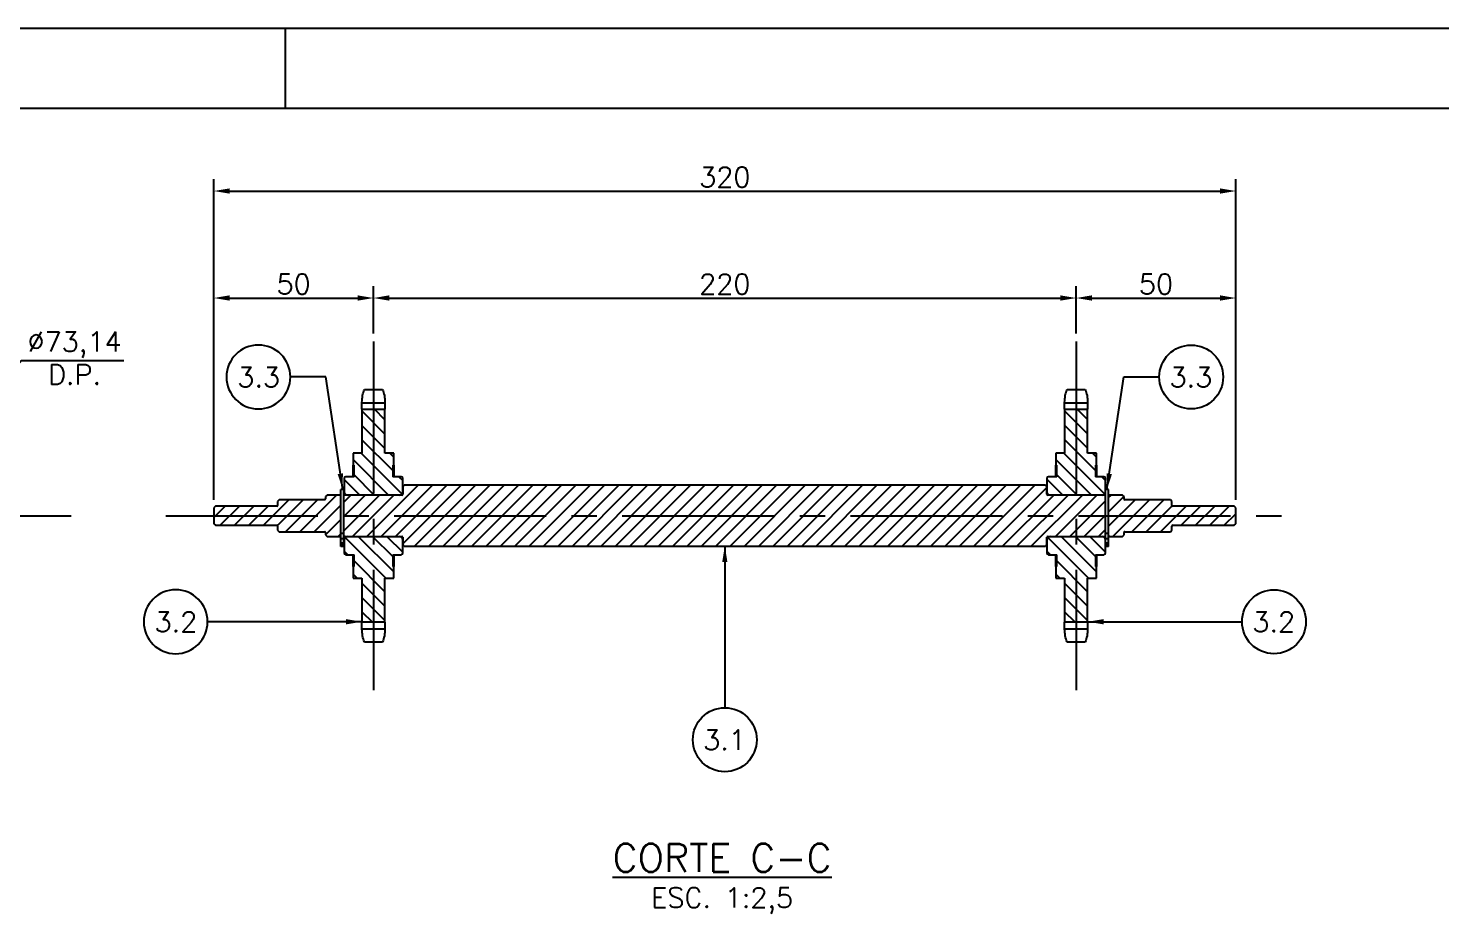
# Model space of a CAD drawing. Header units: metres. Extents: x 0 to 2102, y 0 to 1485.
# Drawn here: x 1097 to 1539.3, y 1207.9 to 1485 of the extents above; entities that cross this region are included whole.
import ezdxf
from ezdxf.enums import TextEntityAlignment as Align

# ---------------------------------------------------------------- set-up
doc = ezdxf.new("R2010")
doc.units = ezdxf.units.M
doc.header["$LTSCALE"] = 2.5
doc.linetypes.add('CENTER2', pattern=[28.575, 19.05, -3.175, 3.175, -3.175])
for name, color, linetype in [('FRL2', 2, 'Continuous'), ('FRL6', 6, 'Continuous'), ('FRL7', 7, 'Continuous'), ('FRR120', 5, 'Continuous'), ('FRR140', 5, 'Continuous'), ('FRR175', 1, 'Continuous'), ('FRR80', 3, 'Continuous'), ('GSB', 7, 'Continuous'), ('SC1', 7, 'CENTER2'), ('SDM', 7, 'Continuous'), ('SHA', 7, 'Continuous'), ('SL4', 4, 'Continuous')]:
    doc.layers.add(name, color=color, linetype=linetype)
doc.styles.add('R100', font='simplex.shx', dxfattribs={"height": 2.5})
doc.styles.add('R120', font='simplex.shx', dxfattribs={"height": 3})
doc.styles.add('R140', font='simplex.shx', dxfattribs={"height": 3.5})
doc.styles.add('R80', font='simplex.shx', dxfattribs={"height": 2})
doc.styles.add('ROMANS', font='ROMANS.SHX')
doc.dimstyles.new('2.5___1-2.5', dxfattribs={"dimscale": 2.5, "dimtxt": 2.5, "dimasz": 2, "dimexe": 1.5, "dimexo": 1, "dimgap": 0.5, "dimtad": 1, "dimzin": 12, "dimtxsty": 'ROMANS', "dimcen": 0, "dimclrd": 256, "dimclre": 256, "dimclrt": 3, "dimazin": 3, "dimtfac": 1, "dimtmove": 0, "dimatfit": 0, "dimfxl": 1, "dimlwd": -1, "dimlwe": -1, "dimarcsym": 0})
doc.dimstyles.new('2.5___1-2.5$3', dxfattribs={"dimscale": 2.5, "dimtxt": 2.5, "dimasz": 2, "dimexe": 1.5, "dimexo": 1, "dimgap": 0.5, "dimtad": 1, "dimtoh": 1, "dimzin": 12, "dimtxsty": 'ROMANS', "dimcen": 0, "dimclrd": 256, "dimclre": 256, "dimclrt": 3, "dimazin": 3, "dimtfac": 1, "dimtmove": 0, "dimatfit": 0, "dimfxl": 1, "dimlwd": -1, "dimlwe": -1, "dimarcsym": 0})
pattern_1 = [(135, (5512.2256, 0), (-2.245064, -2.245064), [])]

# ---------------------------------------------------------------- blocks, each defined once
blk = doc.blocks.new('A1')
at = {"layer": 'FRL2'}
blk.add_line((471, 594), (471, 584), dxfattribs=at)
at = {"layer": 'FRL6', "linetype": 'Continuous'}
blk.add_line((25, 584), (831, 584), dxfattribs=at)
at = {"layer": 'FRL7', "linetype": 'Continuous'}
blk.add_line((0, 594), (841, 594), dxfattribs=at)
at = {"layer": 'FRR120', "style": 'R120'}
for tag, p in [('FASE_DO_PROJETO', (659, 46.29)), ('ÁREA_E/OU_SUBÁREA', (659, 40.79)), ('TÍTULO_DO_DESENHO', (659, 35.29)), ('SUBTÍTULO_1_DO_DESENHO', (659, 29.79)), ('SUBTÍTULO_2_DO_DESENHO', (659, 24.29))]:
    blk.add_attdef(tag, p, '', height=3, dxfattribs=at)
at = {"layer": 'FRR140', "style": 'R140', "width": 0.91}
for tag, p in [('ESCALA', (671, 14.35)), ('REVISÃO', (823.5, 14.68))]:
    blk.add_attdef(tag, text='', height=3.5, dxfattribs=at).set_placement(p, align=Align.MIDDLE)
for tag, p in [('NÚMERO_DA_CONTRATADA', (687.72, 12.6)), ('NUMERO_VALE', (752.89, 12.6))]:
    blk.add_attdef(tag, p, '', height=3.5, dxfattribs=at)
at = {"layer": 'FRR175', "style": 'R120'}
for tag, p in [('CLASSIFICAÇÃO', (811.83, 67.73)), ('PROJETO', (716.31, 53.59)), ('N_PROJ_SE', (793.5, 53.59)), ('N_CONTRATO', (796.97, 47.3))]:
    blk.add_attdef(tag, text='', height=3, dxfattribs=at).set_placement(p, align=Align.MIDDLE_CENTER)
at = {"layer": 'FRR80', "style": 'R80'}
for tag, p in [('8A_REV', (476, 77.07)), ('EMIS.', (486, 77.07)), ('PROJ.', (585, 77.07)), ('DES.', (597, 77.07)), ('VER.', (609, 77.07)), ('APR.', (621, 77.07)), ('AUT.', (633.01, 77.07)), ('7A_REV', (476, 71.37)), ('EMIS.', (486, 71.37)), ('PROJ.', (585, 71.37)), ('DES.', (597, 71.37)), ('VER.', (609, 71.37)), ('APR.', (621, 71.37)), ('AUT.', (633.01, 71.37)), ('6A_REV', (476, 65.67)), ('EMIS.', (486, 65.67)), ('PROJ.', (585, 65.67)), ('DES.', (597, 65.67)), ('VER.', (609, 65.67)), ('APR.', (621, 65.67)), ('AUT.', (633.01, 65.67)), ('5A_REV', (476, 59.97)), ('EMIS.', (486, 59.97)), ('PROJ.', (585, 59.97)), ('DES.', (597, 59.97)), ('VER.', (609, 59.97)), ('APR.', (621, 59.97)), ('AUT.', (633.01, 59.97)), ('4A_REV', (476, 54.27)), ('EMIS.', (486, 54.27)), ('PROJ.', (585, 54.27)), ('DES.', (597, 54.27)), ('VER.', (609, 54.27)), ('APR.', (621, 54.27)), ('AUT.', (633.01, 54.27)), ('3A_REV', (476, 48.57)), ('EMIS.', (486, 48.57)), ('PROJ.', (585, 48.57)), ('DES.', (597, 48.57)), ('VER.', (609, 48.57)), ('APR.', (621, 48.57)), ('AUT.', (633.01, 48.57)), ('2A_REV', (476, 42.87)), ('EMIS.', (486, 42.87)), ('PROJ.', (585, 42.87)), ('DES.', (597, 42.87)), ('VER.', (609, 42.87)), ('APR.', (621, 42.87)), ('AUT.', (633.01, 42.87)), ('1a_REV', (476, 37.17)), ('EMIS.', (486, 37.17)), ('PROJ.', (585, 37.17)), ('DES.', (597, 37.17)), ('VER.', (609, 37.17)), ('APR.', (621, 37.17)), ('AUT.', (633.01, 37.17))]:
    blk.add_attdef(tag, text='', height=2, dxfattribs=at).set_placement(p, align=Align.MIDDLE)
for p in [(492.61, 76.08), (492.61, 70.38), (492.61, 64.68), (492.61, 58.98), (492.61, 53.28), (492.61, 47.58), (492.61, 41.88), (492.61, 36.18)]:
    blk.add_attdef('DESCRIÇÃO_DA_REVISÃO', p, '', height=2, dxfattribs=at)
at = {"layer": 'FRR80', "style": 'R80', "width": 0.85}
for p in [(648, 77.07), (648, 71.37), (648, 65.67), (648, 59.97), (648, 54.27), (648, 48.57), (648, 42.87), (648, 37.17)]:
    blk.add_attdef('DATA', text='', height=2, dxfattribs=at).set_placement(p, align=Align.MIDDLE)
blk = doc.blocks.new('*D82')
at = {"layer": 'Defpoints', "color": 0, "transparency": 16777216}
for p in [(1475.1, 1434.05), (1155.1, 1334.92), (1475.1, 1334.92)]:
    blk.add_point(p, dxfattribs=at)
at = {"layer": 'SDM', "transparency": 16777216}
for p, q in [((1155.1, 1337.42), (1155.1, 1437.8)), ((1475.1, 1337.42), (1475.1, 1437.8)), ((1160.1, 1434.05), (1470.1, 1434.05))]:
    blk.add_line(p, q, dxfattribs=at)
for points in [[(1160.1, 1434.88), (1160.1, 1433.22), (1155.1, 1434.05)], [(1470.1, 1434.88), (1470.1, 1433.22), (1475.1, 1434.05)]]:
    blk.add_solid(points, dxfattribs=at)
at = {"layer": 'SDM', "color": 3, "transparency": 16777216, "insert": (1315.1, 1438.43), "char_height": 6.25, "attachment_point": 5, "style": 'ROMANS'}
blk.add_mtext('320', dxfattribs=at)
blk = doc.blocks.new('*D83')
at = {"layer": 'Defpoints', "color": 0, "transparency": 16777216}
for p in [(1205.1, 1400.57), (1205.1, 1386.97), (1155.1, 1334.92)]:
    blk.add_point(p, dxfattribs=at)
at = {"layer": 'SDM', "transparency": 16777216}
for p, q in [((1155.1, 1337.42), (1155.1, 1404.32)), ((1205.1, 1389.47), (1205.1, 1404.32)), ((1160.1, 1400.57), (1200.1, 1400.57))]:
    blk.add_line(p, q, dxfattribs=at)
for points in [[(1160.1, 1401.41), (1160.1, 1399.74), (1155.1, 1400.57)], [(1200.1, 1401.41), (1200.1, 1399.74), (1205.1, 1400.57)]]:
    blk.add_solid(points, dxfattribs=at)
at = {"layer": 'SDM', "color": 3, "transparency": 16777216, "insert": (1180.1, 1404.95), "char_height": 6.25, "attachment_point": 5, "style": 'ROMANS'}
blk.add_mtext('50', dxfattribs=at)
blk = doc.blocks.new('*D80')
at = {"layer": 'Defpoints', "color": 0, "transparency": 16777216}
for p in [(1425.1, 1400.57), (1205.1, 1386.97), (1425.1, 1386.97)]:
    blk.add_point(p, dxfattribs=at)
at = {"layer": 'SDM', "transparency": 16777216}
for p, q in [((1205.1, 1389.47), (1205.1, 1404.32)), ((1425.1, 1389.47), (1425.1, 1404.32)), ((1210.1, 1400.57), (1420.1, 1400.57))]:
    blk.add_line(p, q, dxfattribs=at)
for points in [[(1210.1, 1401.41), (1210.1, 1399.74), (1205.1, 1400.57)], [(1420.1, 1401.41), (1420.1, 1399.74), (1425.1, 1400.57)]]:
    blk.add_solid(points, dxfattribs=at)
at = {"layer": 'SDM', "color": 3, "transparency": 16777216, "insert": (1315.1, 1404.95), "char_height": 6.25, "attachment_point": 5, "style": 'ROMANS'}
blk.add_mtext('220', dxfattribs=at)
blk = doc.blocks.new('*D81')
at = {"layer": 'Defpoints', "color": 0, "transparency": 16777216}
for p in [(1475.1, 1400.57), (1425.1, 1386.97), (1475.1, 1334.92)]:
    blk.add_point(p, dxfattribs=at)
at = {"layer": 'SDM', "transparency": 16777216}
for p, q in [((1425.1, 1389.47), (1425.1, 1404.32)), ((1475.1, 1337.42), (1475.1, 1404.32)), ((1430.1, 1400.57), (1470.1, 1400.57))]:
    blk.add_line(p, q, dxfattribs=at)
for points in [[(1430.1, 1401.41), (1430.1, 1399.74), (1425.1, 1400.57)], [(1470.1, 1401.41), (1470.1, 1399.74), (1475.1, 1400.57)]]:
    blk.add_solid(points, dxfattribs=at)
at = {"layer": 'SDM', "color": 3, "transparency": 16777216, "insert": (1450.1, 1404.95), "char_height": 6.25, "attachment_point": 5, "style": 'ROMANS'}
blk.add_mtext('50', dxfattribs=at)
blk = doc.blocks.new('ITEM')
at = {"layer": 'GSB'}
blk.add_circle((0, 0), 4, dxfattribs=at)
blk = doc.blocks.new('CORTE')
at = {"layer": 'GSB', "color": 4, "style": 'R140'}
blk.add_attdef('%%UCORTE', text='', height=3.5, dxfattribs=at).set_placement((-0.25, 2.38), align=Align.MIDDLE_CENTER)
at = {"layer": 'GSB', "color": 3, "style": 'R100'}
blk.add_attdef('ESC.', text='', height=2.5, dxfattribs=at).set_placement((-0.25, -2.62), align=Align.MIDDLE_CENTER)
blk = doc.blocks.new('*D102')
at = {"layer": 'Defpoints', "color": 0, "transparency": 16777216}
for p in [(1078.52, 1360.87), (1032.55, 1303.98)]:
    blk.add_point(p, dxfattribs=at)
at = {"layer": 'SDM', "transparency": 16777216}
for p, q in [((1081.66, 1364.76), (1094.79, 1380.99)), ((1094.79, 1380.99), (1126.99, 1380.99)), ((1032.55, 1303.98), (1078.52, 1360.87)), ((1029.41, 1300.09), (1026.27, 1296.2))]:
    blk.add_line(p, q, dxfattribs=at)
for points in [[(1081.02, 1365.28), (1082.31, 1364.23), (1078.52, 1360.87)], [(1028.76, 1300.61), (1030.06, 1299.57), (1032.55, 1303.98)]]:
    blk.add_solid(points, dxfattribs=at)
at = {"layer": 'SDM', "color": 3, "transparency": 16777216, "char_height": 6.25, "attachment_point": 5, "style": 'ROMANS'}
for s, insert in [('∅73,14', (1111.51, 1385.96)), ('D.P.', (1111.51, 1376.62))]:
    blk.add_mtext(s, dxfattribs=dict(at, insert=insert))

msp = doc.modelspace()

# ---------------------------------------------------------------- hatches: boundary and pattern name
at = {"layer": 'SHA'}
h = msp.add_hatch(dxfattribs=at)
h.set_pattern_fill('ANSI31', color=256, angle=90, style=0)
h.set_pattern_definition(pattern_1)
edge = h.paths.add_edge_path(flags=0)
edge.add_line((1198.725, 1348.303), (1199.044, 1348.303))
edge.add_line((1199.044, 1348.303), (1199.044, 1344.638))
edge.add_line((1199.044, 1344.638), (1196.443, 1344.638))
edge.add_arc((1196.443, 1344.15), 0.489, 90, 180)
edge.add_line((1195.955, 1344.15), (1195.955, 1339.876))
edge.add_arc((1196.932, 1339.876), 0.977, 180, 270)
edge.add_line((1196.932, 1338.898), (1213.268, 1338.898))
edge.add_arc((1213.268, 1339.876), 0.977, 270, 360)
edge.add_line((1214.245, 1339.876), (1214.245, 1344.15))
edge.add_arc((1213.756, 1344.15), 0.489, 0, 90)
edge.add_line((1213.756, 1344.638), (1211.156, 1344.638))
edge.add_line((1211.156, 1344.638), (1211.156, 1348.303))
edge.add_line((1211.156, 1348.303), (1211.475, 1348.303))
edge.add_line((1211.475, 1348.303), (1211.475, 1351.967))
edge.add_line((1211.475, 1351.967), (1208.705, 1351.967))
edge.add_line((1208.705, 1351.967), (1208.705, 1365.782))
edge.add_line((1208.705, 1365.782), (1201.495, 1365.782))
edge.add_line((1201.495, 1365.782), (1201.495, 1351.967))
edge.add_line((1201.495, 1351.967), (1198.725, 1351.967))
edge.add_line((1198.725, 1351.967), (1198.725, 1348.303))
h = msp.add_hatch(dxfattribs=at)
h.set_pattern_fill('ANSI31', color=256, angle=90, style=0)
h.set_pattern_definition(pattern_1)
edge = h.paths.add_edge_path(flags=0)
edge.add_line((1418.725, 1348.303), (1419.044, 1348.303))
edge.add_line((1419.044, 1348.303), (1419.044, 1344.638))
edge.add_line((1419.044, 1344.638), (1416.443, 1344.638))
edge.add_arc((1416.443, 1344.15), 0.489, 90, 180)
edge.add_line((1415.955, 1344.15), (1415.955, 1339.876))
edge.add_arc((1416.932, 1339.876), 0.977, 180, 270)
edge.add_line((1416.932, 1338.898), (1433.268, 1338.898))
edge.add_arc((1433.268, 1339.876), 0.977, 270, 360)
edge.add_line((1434.245, 1339.876), (1434.245, 1344.15))
edge.add_arc((1433.756, 1344.15), 0.489, 0, 90)
edge.add_line((1433.756, 1344.638), (1431.156, 1344.638))
edge.add_line((1431.156, 1344.638), (1431.156, 1348.303))
edge.add_line((1431.156, 1348.303), (1431.475, 1348.303))
edge.add_line((1431.475, 1348.303), (1431.475, 1351.967))
edge.add_line((1431.475, 1351.967), (1428.705, 1351.967))
edge.add_line((1428.705, 1351.967), (1428.705, 1365.782))
edge.add_line((1428.705, 1365.782), (1421.495, 1365.782))
edge.add_line((1421.495, 1365.782), (1421.495, 1351.967))
edge.add_line((1421.495, 1351.967), (1418.725, 1351.967))
edge.add_line((1418.725, 1351.967), (1418.725, 1348.303))
h = msp.add_hatch(dxfattribs=at)
h.set_pattern_fill('ANSI31', color=256, style=0)
h.set_pattern_definition([(45, (5512.2256, 0), (-2.245064, 2.245064), [])])
edge = h.paths.add_edge_path()
edge.add_line((1195.855, 1338.623), (1195.855, 1326.836))
edge.add_line((1195.855, 1326.836), (1194.855, 1326.836))
edge.add_line((1194.855, 1326.836), (1194.855, 1338.898))
edge.add_line((1194.855, 1338.898), (1190.6, 1338.898))
edge.add_line((1190.6, 1338.898), (1190.1, 1338.398))
edge.add_line((1190.1, 1338.398), (1190.1, 1337.673))
edge.add_arc((1189.85, 1337.673), 0.25, -90, 0, ccw=False)
edge.add_line((1189.85, 1337.423), (1175.6, 1337.423))
edge.add_line((1175.6, 1337.423), (1175.1, 1336.923))
edge.add_line((1175.1, 1336.923), (1175.1, 1335.673))
edge.add_arc((1174.85, 1335.673), 0.25, -90, 0, ccw=False)
edge.add_line((1174.85, 1335.423), (1155.6, 1335.423))
edge.add_line((1155.6, 1335.423), (1155.1, 1334.923))
edge.add_line((1155.1, 1334.923), (1155.1, 1329.923))
edge.add_line((1155.1, 1329.923), (1155.6, 1329.423))
edge.add_line((1155.6, 1329.423), (1174.85, 1329.423))
edge.add_arc((1174.85, 1329.173), 0.25, 0, 90, ccw=False)
edge.add_line((1175.1, 1329.173), (1175.1, 1327.923))
edge.add_line((1175.1, 1327.923), (1175.6, 1327.423))
edge.add_line((1175.6, 1327.423), (1189.85, 1327.423))
edge.add_arc((1189.85, 1327.173), 0.25, 0, 90, ccw=False)
edge.add_line((1190.1, 1327.173), (1190.1, 1326.448))
edge.add_line((1190.1, 1326.448), (1190.6, 1325.948))
edge.add_line((1190.6, 1325.948), (1194.855, 1325.948))
edge.add_line((1194.855, 1325.948), (1194.855, 1326.223))
edge.add_line((1194.855, 1326.223), (1195.955, 1326.223))
edge.add_line((1195.955, 1326.223), (1195.955, 1325.948))
edge.add_line((1195.955, 1325.948), (1213.995, 1325.948))
edge.add_arc((1213.995, 1325.698), 0.25, 0, 90, ccw=False)
edge.add_line((1214.245, 1325.698), (1214.245, 1323.398))
edge.add_line((1214.245, 1323.398), (1214.745, 1322.898))
edge.add_line((1214.745, 1322.898), (1415.455, 1322.898))
edge.add_line((1415.455, 1322.898), (1415.955, 1323.398))
edge.add_line((1415.955, 1323.398), (1415.955, 1325.698))
edge.add_arc((1416.205, 1325.698), 0.25, 90, 180, ccw=False)
edge.add_line((1416.205, 1325.948), (1434.245, 1325.948))
edge.add_line((1434.245, 1325.948), (1434.245, 1326.223))
edge.add_line((1434.245, 1326.223), (1435.345, 1326.223))
edge.add_line((1435.345, 1326.223), (1435.345, 1325.948))
edge.add_line((1435.345, 1325.948), (1439.6, 1325.948))
edge.add_line((1439.6, 1325.948), (1440.1, 1326.448))
edge.add_line((1440.1, 1326.448), (1440.1, 1327.173))
edge.add_arc((1440.35, 1327.173), 0.25, 90, 180, ccw=False)
edge.add_line((1440.35, 1327.423), (1454.6, 1327.423))
edge.add_line((1454.6, 1327.423), (1455.1, 1327.923))
edge.add_line((1455.1, 1327.923), (1455.1, 1329.173))
edge.add_arc((1455.35, 1329.173), 0.25, 90, 180, ccw=False)
edge.add_line((1455.35, 1329.423), (1474.6, 1329.423))
edge.add_line((1474.6, 1329.423), (1475.1, 1329.923))
edge.add_line((1475.1, 1329.923), (1475.1, 1334.923))
edge.add_line((1475.1, 1334.923), (1474.6, 1335.423))
edge.add_line((1474.6, 1335.423), (1455.35, 1335.423))
edge.add_arc((1455.35, 1335.673), 0.25, 180, 270, ccw=False)
edge.add_line((1455.1, 1335.673), (1455.1, 1336.923))
edge.add_line((1455.1, 1336.923), (1454.6, 1337.423))
edge.add_line((1454.6, 1337.423), (1440.35, 1337.423))
edge.add_arc((1440.35, 1337.673), 0.25, 180, 270, ccw=False)
edge.add_line((1440.1, 1337.673), (1440.1, 1338.398))
edge.add_line((1440.1, 1338.398), (1439.6, 1338.898))
edge.add_line((1439.6, 1338.898), (1435.345, 1338.898))
edge.add_line((1435.345, 1338.898), (1435.345, 1338.623))
edge.add_line((1435.345, 1338.623), (1435.245, 1338.623))
edge.add_line((1435.245, 1338.623), (1435.245, 1326.836))
edge.add_line((1435.245, 1326.836), (1434.245, 1326.836))
edge.add_line((1434.245, 1326.836), (1434.245, 1338.898))
edge.add_line((1434.245, 1338.898), (1416.205, 1338.898))
edge.add_arc((1416.205, 1339.148), 0.25, 180, 270, ccw=False)
edge.add_line((1415.955, 1339.148), (1415.955, 1341.448))
edge.add_line((1415.955, 1341.448), (1415.455, 1341.948))
edge.add_line((1415.455, 1341.948), (1214.745, 1341.948))
edge.add_line((1214.745, 1341.948), (1214.245, 1341.448))
edge.add_line((1214.245, 1341.448), (1214.245, 1339.148))
edge.add_arc((1213.995, 1339.148), 0.25, -90, 0, ccw=False)
edge.add_line((1213.995, 1338.898), (1195.955, 1338.898))
edge.add_line((1195.955, 1338.898), (1195.955, 1338.623))
edge.add_line((1195.955, 1338.623), (1195.855, 1338.623))
h = msp.add_hatch(dxfattribs=at)
h.set_pattern_fill('ANSI31', color=256, angle=90, style=0)
h.set_pattern_definition(pattern_1)
edge = h.paths.add_edge_path(flags=0)
edge.add_line((1211.156, 1316.544), (1211.156, 1320.208))
edge.add_line((1211.156, 1320.208), (1213.756, 1320.208))
edge.add_arc((1213.756, 1320.697), 0.489, 270, 360)
edge.add_line((1214.245, 1320.697), (1214.245, 1324.971))
edge.add_arc((1213.268, 1324.971), 0.977, 0, 90)
edge.add_line((1213.268, 1325.948), (1196.932, 1325.948))
edge.add_arc((1196.932, 1324.971), 0.977, 90, 180)
edge.add_line((1195.955, 1324.971), (1195.955, 1320.697))
edge.add_arc((1196.443, 1320.697), 0.489, 180, 270)
edge.add_line((1196.443, 1320.208), (1199.044, 1320.208))
edge.add_line((1199.044, 1320.208), (1199.044, 1316.544))
edge.add_line((1199.044, 1316.544), (1198.725, 1316.544))
edge.add_line((1198.725, 1316.544), (1198.725, 1312.879))
edge.add_line((1198.725, 1312.879), (1201.495, 1312.879))
edge.add_line((1201.495, 1312.879), (1201.495, 1299.065))
edge.add_line((1201.495, 1299.065), (1208.705, 1299.065))
edge.add_line((1208.705, 1299.065), (1208.705, 1312.879))
edge.add_line((1208.705, 1312.879), (1211.475, 1312.879))
edge.add_line((1211.475, 1312.879), (1211.475, 1316.544))
edge.add_line((1211.475, 1316.544), (1211.156, 1316.544))
h = msp.add_hatch(dxfattribs=at)
h.set_pattern_fill('ANSI31', color=256, angle=90, style=0)
h.set_pattern_definition(pattern_1)
edge = h.paths.add_edge_path(flags=0)
edge.add_line((1431.156, 1316.544), (1431.156, 1320.208))
edge.add_line((1431.156, 1320.208), (1433.756, 1320.208))
edge.add_arc((1433.756, 1320.697), 0.489, 270, 360)
edge.add_line((1434.245, 1320.697), (1434.245, 1324.971))
edge.add_arc((1433.268, 1324.971), 0.977, 0, 90)
edge.add_line((1433.268, 1325.948), (1416.932, 1325.948))
edge.add_arc((1416.932, 1324.971), 0.977, 90, 180)
edge.add_line((1415.955, 1324.971), (1415.955, 1320.697))
edge.add_arc((1416.443, 1320.697), 0.489, 180, 270)
edge.add_line((1416.443, 1320.208), (1419.044, 1320.208))
edge.add_line((1419.044, 1320.208), (1419.044, 1316.544))
edge.add_line((1419.044, 1316.544), (1418.725, 1316.544))
edge.add_line((1418.725, 1316.544), (1418.725, 1312.879))
edge.add_line((1418.725, 1312.879), (1421.495, 1312.879))
edge.add_line((1421.495, 1312.879), (1421.495, 1299.065))
edge.add_line((1421.495, 1299.065), (1428.705, 1299.065))
edge.add_line((1428.705, 1299.065), (1428.705, 1312.879))
edge.add_line((1428.705, 1312.879), (1431.475, 1312.879))
edge.add_line((1431.475, 1312.879), (1431.475, 1316.544))
edge.add_line((1431.475, 1316.544), (1431.156, 1316.544))

# ---------------------------------------------------------------- linework, layer by layer
at = {"layer": 'SC1'}
for p, q in [((1205.1, 1386.972), (1205.1, 1277.875)), ((1425.1, 1386.972), (1425.1, 1277.875)), ((1000.597, 1332.423), (1110.477, 1332.423)), ((1140.1, 1332.423), (1490.1, 1332.423))]:
    msp.add_line(p, q, dxfattribs=at)
at = {"layer": 'SL4'}
for p, q in [((1202.257, 1371.972), (1207.943, 1371.972)), ((1422.257, 1371.972), (1427.943, 1371.972)), ((1201.495, 1367.781), (1201.495, 1367.901)), ((1201.495, 1367.781), (1208.705, 1367.781)), ((1201.495, 1365.782), (1201.495, 1367.781)), ((1208.705, 1367.901), (1208.705, 1367.781)), ((1208.705, 1367.781), (1208.705, 1365.782)), ((1421.495, 1367.781), (1421.495, 1367.901)), ((1421.495, 1367.781), (1428.705, 1367.781)), ((1421.495, 1365.782), (1421.495, 1367.781)), ((1428.705, 1367.901), (1428.705, 1367.781)), ((1428.705, 1367.781), (1428.705, 1365.782)), ((1201.495, 1365.782), (1201.495, 1351.967)), ((1201.495, 1365.782), (1208.705, 1365.782)), ((1208.705, 1351.967), (1208.705, 1365.782)), ((1421.495, 1365.782), (1421.495, 1351.967)), ((1421.495, 1365.782), (1428.705, 1365.782)), ((1428.705, 1351.967), (1428.705, 1365.782)), ((1198.725, 1351.967), (1198.725, 1348.303)), ((1201.495, 1351.967), (1198.725, 1351.967)), ((1211.475, 1351.967), (1208.705, 1351.967)), ((1211.475, 1348.303), (1211.475, 1351.967)), ((1418.725, 1351.967), (1418.725, 1348.303)), ((1421.495, 1351.967), (1418.725, 1351.967)), ((1431.475, 1351.967), (1428.705, 1351.967)), ((1431.475, 1348.303), (1431.475, 1351.967)), ((1199.044, 1344.638), (1196.443, 1344.638)), ((1199.044, 1348.303), (1198.725, 1348.303)), ((1198.725, 1344.638), (1198.725, 1348.303)), ((1199.044, 1344.638), (1199.044, 1348.303)), ((1211.475, 1348.303), (1211.156, 1348.303)), ((1211.156, 1348.303), (1211.156, 1344.638)), ((1213.756, 1344.638), (1211.156, 1344.638)), ((1211.475, 1348.303), (1211.475, 1344.638)), ((1419.044, 1344.638), (1416.443, 1344.638)), ((1419.044, 1348.303), (1418.725, 1348.303)), ((1418.725, 1344.638), (1418.725, 1348.303)), ((1419.044, 1344.638), (1419.044, 1348.303)), ((1431.475, 1348.303), (1431.156, 1348.303)), ((1431.156, 1348.303), (1431.156, 1344.638)), ((1433.756, 1344.638), (1431.156, 1344.638)), ((1431.475, 1348.303), (1431.475, 1344.638)), ((1195.855, 1340.623), (1194.855, 1340.623)), ((1194.855, 1326.836), (1194.855, 1340.623)), ((1195.855, 1326.836), (1195.855, 1340.623)), ((1195.955, 1344.15), (1195.955, 1339.876)), ((1214.245, 1339.876), (1214.245, 1344.15)), ((1214.745, 1341.948), (1214.245, 1341.448)), ((1214.245, 1341.448), (1214.245, 1339.148)), ((1415.455, 1341.948), (1214.745, 1341.948)), ((1415.955, 1341.448), (1415.455, 1341.948)), ((1415.955, 1344.15), (1415.955, 1339.876)), ((1415.955, 1339.148), (1415.955, 1341.448)), ((1434.245, 1340.623), (1434.245, 1344.15)), ((1435.245, 1340.623), (1434.245, 1340.623)), ((1434.245, 1326.836), (1434.245, 1340.623)), ((1435.245, 1326.836), (1435.245, 1340.623)), ((1175.6, 1337.423), (1175.1, 1336.923)), ((1175.1, 1336.923), (1175.1, 1335.673)), ((1189.85, 1337.423), (1175.6, 1337.423)), ((1190.6, 1338.898), (1190.1, 1338.398)), ((1190.1, 1338.398), (1190.1, 1337.673)), ((1194.855, 1338.898), (1190.6, 1338.898)), ((1195.955, 1338.623), (1195.855, 1338.623)), ((1195.955, 1339.876), (1195.955, 1338.898)), ((1213.995, 1338.898), (1195.955, 1338.898)), ((1195.955, 1338.898), (1195.955, 1338.623)), ((1213.268, 1338.898), (1196.932, 1338.898)), ((1434.245, 1338.898), (1416.205, 1338.898)), ((1433.268, 1338.898), (1416.932, 1338.898)), ((1435.345, 1338.623), (1435.245, 1338.623)), ((1439.6, 1338.898), (1435.345, 1338.898)), ((1435.345, 1338.898), (1435.345, 1338.623)), ((1440.1, 1338.398), (1439.6, 1338.898)), ((1440.1, 1337.673), (1440.1, 1338.398)), ((1454.6, 1337.423), (1440.35, 1337.423)), ((1455.1, 1336.923), (1454.6, 1337.423)), ((1455.1, 1335.673), (1455.1, 1336.923)), ((1155.6, 1335.423), (1155.1, 1334.923)), ((1155.1, 1334.923), (1155.1, 1329.923)), ((1174.85, 1335.423), (1155.6, 1335.423)), ((1474.6, 1335.423), (1455.35, 1335.423)), ((1475.1, 1334.923), (1474.6, 1335.423)), ((1475.1, 1329.923), (1475.1, 1334.923)), ((1155.1, 1329.923), (1155.6, 1329.423)), ((1155.6, 1329.423), (1174.85, 1329.423)), ((1175.1, 1329.173), (1175.1, 1327.923)), ((1175.1, 1327.923), (1175.6, 1327.423)), ((1175.6, 1327.423), (1189.85, 1327.423)), ((1190.1, 1327.173), (1190.1, 1326.448)), ((1195.855, 1326.836), (1194.855, 1326.836)), ((1194.855, 1325.222), (1194.855, 1326.836)), ((1195.855, 1325.222), (1195.855, 1326.836)), ((1435.245, 1326.836), (1434.245, 1326.836)), ((1434.245, 1325.222), (1434.245, 1326.836)), ((1435.245, 1325.222), (1435.245, 1326.836)), ((1440.1, 1326.448), (1440.1, 1327.173)), ((1440.35, 1327.423), (1454.6, 1327.423)), ((1454.6, 1327.423), (1455.1, 1327.923)), ((1455.1, 1327.923), (1455.1, 1329.173)), ((1455.35, 1329.423), (1474.6, 1329.423)), ((1474.6, 1329.423), (1475.1, 1329.923)), ((1190.1, 1326.448), (1190.6, 1325.948)), ((1190.6, 1325.948), (1194.855, 1325.948)), ((1195.855, 1325.222), (1194.855, 1325.222)), ((1194.855, 1323.89), (1194.855, 1325.222)), ((1195.855, 1323.89), (1194.855, 1323.89)), ((1194.855, 1323.273), (1194.855, 1323.89)), ((1195.855, 1323.273), (1194.855, 1323.273)), ((1194.855, 1322.827), (1194.855, 1323.273)), ((1195.855, 1322.827), (1194.855, 1322.827)), ((1195.855, 1326.223), (1195.955, 1326.223)), ((1195.855, 1323.89), (1195.855, 1325.222)), ((1195.855, 1323.273), (1195.855, 1323.89)), ((1195.855, 1322.827), (1195.855, 1323.273)), ((1195.955, 1326.223), (1195.955, 1325.948)), ((1195.955, 1325.948), (1195.955, 1324.971)), ((1195.955, 1325.948), (1213.995, 1325.948)), ((1195.955, 1324.971), (1195.955, 1320.697)), ((1196.932, 1325.948), (1213.268, 1325.948)), ((1214.245, 1325.698), (1214.245, 1323.398)), ((1214.245, 1320.697), (1214.245, 1324.971)), ((1214.245, 1323.398), (1214.745, 1322.898)), ((1214.745, 1322.898), (1415.455, 1322.898)), ((1415.455, 1322.898), (1415.955, 1323.398)), ((1415.955, 1323.398), (1415.955, 1325.698)), ((1415.955, 1324.971), (1415.955, 1320.697)), ((1416.205, 1325.948), (1434.245, 1325.948)), ((1416.932, 1325.948), (1433.268, 1325.948)), ((1435.245, 1325.222), (1434.245, 1325.222)), ((1434.245, 1323.89), (1434.245, 1325.222)), ((1435.245, 1323.89), (1434.245, 1323.89)), ((1434.245, 1323.273), (1434.245, 1323.89)), ((1435.245, 1323.273), (1434.245, 1323.273)), ((1434.245, 1322.827), (1434.245, 1323.273)), ((1434.245, 1320.697), (1434.245, 1322.827)), ((1435.245, 1322.827), (1434.245, 1322.827)), ((1435.245, 1326.223), (1435.345, 1326.223)), ((1435.245, 1323.89), (1435.245, 1325.222)), ((1435.245, 1323.273), (1435.245, 1323.89)), ((1435.245, 1322.827), (1435.245, 1323.273)), ((1435.345, 1326.223), (1435.345, 1325.948)), ((1435.345, 1325.948), (1439.6, 1325.948)), ((1439.6, 1325.948), (1440.1, 1326.448)), ((1196.443, 1320.208), (1199.044, 1320.208)), ((1198.725, 1316.544), (1198.725, 1320.208)), ((1199.044, 1316.544), (1199.044, 1320.208)), ((1211.156, 1320.208), (1213.756, 1320.208)), ((1211.156, 1320.208), (1211.156, 1316.544)), ((1211.475, 1320.208), (1211.475, 1316.544)), ((1416.443, 1320.208), (1419.044, 1320.208)), ((1418.725, 1316.544), (1418.725, 1320.208)), ((1419.044, 1316.544), (1419.044, 1320.208)), ((1431.156, 1320.208), (1433.756, 1320.208)), ((1431.156, 1320.208), (1431.156, 1316.544)), ((1431.475, 1320.208), (1431.475, 1316.544)), ((1198.725, 1316.544), (1198.725, 1312.879)), ((1198.725, 1316.544), (1199.044, 1316.544)), ((1211.156, 1316.544), (1211.475, 1316.544)), ((1211.475, 1312.879), (1211.475, 1316.544)), ((1418.725, 1316.544), (1418.725, 1312.879)), ((1418.725, 1316.544), (1419.044, 1316.544)), ((1431.156, 1316.544), (1431.475, 1316.544)), ((1431.475, 1312.879), (1431.475, 1316.544)), ((1198.725, 1312.879), (1201.495, 1312.879)), ((1201.495, 1312.879), (1201.495, 1299.065)), ((1208.705, 1312.879), (1211.475, 1312.879)), ((1208.705, 1299.065), (1208.705, 1312.879)), ((1418.725, 1312.879), (1421.495, 1312.879)), ((1421.495, 1312.879), (1421.495, 1299.065)), ((1428.705, 1312.879), (1431.475, 1312.879)), ((1428.705, 1299.065), (1428.705, 1312.879)), ((1208.705, 1299.065), (1201.495, 1299.065)), ((1201.495, 1297.066), (1201.495, 1299.065)), ((1201.495, 1297.066), (1208.705, 1297.066)), ((1201.495, 1296.946), (1201.495, 1297.066)), ((1208.705, 1299.065), (1208.705, 1297.066)), ((1208.705, 1297.066), (1208.705, 1296.946)), ((1428.705, 1299.065), (1421.495, 1299.065)), ((1421.495, 1297.066), (1421.495, 1299.065)), ((1421.495, 1297.066), (1428.705, 1297.066)), ((1421.495, 1296.946), (1421.495, 1297.066)), ((1428.705, 1299.065), (1428.705, 1297.066)), ((1428.705, 1297.066), (1428.705, 1296.946)), ((1207.943, 1292.875), (1202.257, 1292.875)), ((1427.943, 1292.875), (1422.257, 1292.875))]:
    msp.add_line(p, q, dxfattribs=at)
for centre, radius, start, end in [((1196.443, 1344.15), 0.489, 90, 180), ((1213.756, 1344.15), 0.489, 0, 90), ((1416.443, 1344.15), 0.489, 90, 180), ((1433.756, 1344.15), 0.489, 0, 90), ((1174.85, 1335.673), 0.25, 270, 0), ((1189.85, 1337.673), 0.25, 270, 0), ((1196.932, 1339.876), 0.977, 180, 270), ((1213.268, 1339.876), 0.977, 270, 0), ((1213.995, 1339.148), 0.25, 270, 0), ((1416.932, 1339.876), 0.977, 180, 270), ((1416.205, 1339.148), 0.25, 180, 270), ((1433.268, 1339.876), 0.977, 270, 0), ((1440.35, 1337.673), 0.25, 180, 270), ((1455.35, 1335.673), 0.25, 180, 270), ((1174.85, 1329.173), 0.25, 0, 90), ((1189.85, 1327.173), 0.25, 0, 90), ((1440.35, 1327.173), 0.25, 90, 180), ((1455.35, 1329.173), 0.25, 90, 180), ((1196.932, 1324.971), 0.977, 90, 180), ((1213.268, 1324.971), 0.977, 0, 90), ((1213.995, 1325.698), 0.25, 0, 90), ((1416.932, 1324.971), 0.977, 90, 180), ((1416.205, 1325.698), 0.25, 90, 180), ((1433.268, 1324.971), 0.977, 0, 90), ((1196.443, 1320.697), 0.489, 180, 270), ((1213.756, 1320.697), 0.489, 270, 0), ((1416.443, 1320.697), 0.489, 180, 270), ((1433.756, 1320.697), 0.489, 270, 0)]:
    msp.add_arc(centre, radius, start, end, dxfattribs=at)
for points, knots in [([(1201.495, 1367.901), (1201.533, 1368.64), (1201.608, 1370.121), (1202.04, 1371.354), (1202.257, 1371.972)], [0, 0, 0, 0, 0.4994185, 1, 1, 1, 1]), ([(1207.943, 1371.972), (1208.159, 1371.355), (1208.592, 1370.121), (1208.667, 1368.641), (1208.705, 1367.901)], [0, 0, 0, 0, 0.50026095, 1, 1, 1, 1]), ([(1421.495, 1367.901), (1421.533, 1368.64), (1421.608, 1370.121), (1422.04, 1371.354), (1422.257, 1371.972)], [0, 0, 0, 0, 0.4994185, 1, 1, 1, 1]), ([(1427.943, 1371.972), (1428.159, 1371.355), (1428.592, 1370.121), (1428.667, 1368.641), (1428.705, 1367.901)], [0, 0, 0, 0, 0.50026095, 1, 1, 1, 1]), ([(1202.257, 1292.875), (1202.04, 1293.492), (1201.608, 1294.726), (1201.533, 1296.206), (1201.495, 1296.946)], [0, 0, 0, 0, 0.50026091, 1, 1, 1, 1]), ([(1208.705, 1296.946), (1208.667, 1296.207), (1208.592, 1294.726), (1208.159, 1293.493), (1207.943, 1292.875)], [0, 0, 0, 0, 0.4994185, 1, 1, 1, 1]), ([(1422.257, 1292.875), (1422.04, 1293.492), (1421.608, 1294.726), (1421.533, 1296.206), (1421.495, 1296.946)], [0, 0, 0, 0, 0.50026091, 1, 1, 1, 1]), ([(1428.705, 1296.946), (1428.667, 1296.207), (1428.592, 1294.726), (1428.159, 1293.493), (1427.943, 1292.875)], [0, 0, 0, 0, 0.4994185, 1, 1, 1, 1])]:
    msp.add_open_spline(points, degree=3, knots=knots, dxfattribs=at)

# ---------------------------------------------------------------- block references
at = {"xscale": 2.5, "yscale": 2.5, "zscale": 2.5}
msp.add_blockref('A1', (0, 0), dxfattribs=at)
at = {"layer": 'GSB'}
ref = msp.add_blockref('ITEM', (1169.077, 1375.857), dxfattribs=dict(at, xscale=-2.5, yscale=2.5, zscale=2.5))
ref.add_attrib('1', '3.3', dxfattribs={"color": 3, "height": 6.25, "style": 'R100'}).set_placement((1169.162, 1375.803), align=Align.MIDDLE_CENTER)
ref = msp.add_blockref('ITEM', (1461.123, 1375.857), dxfattribs=dict(at, xscale=2.5, yscale=2.5, zscale=2.5))
ref.add_attrib('1', '3.3', dxfattribs={"color": 3, "height": 6.25, "style": 'R100'}).set_placement((1461.038, 1375.803), align=Align.MIDDLE_CENTER)
ref = msp.add_blockref('ITEM', (1143.162, 1299.243), dxfattribs=dict(at, xscale=-2.5, yscale=2.5, zscale=2.5))
ref.add_attrib('1', '3.2', dxfattribs={"color": 3, "height": 6.25, "style": 'R100'}).set_placement((1143.246, 1299.19), align=Align.MIDDLE_CENTER)
ref = msp.add_blockref('ITEM', (1487.038, 1299.243), dxfattribs=dict(at, xscale=2.5, yscale=2.5, zscale=2.5))
ref.add_attrib('1', '3.2', dxfattribs={"color": 3, "height": 6.25, "style": 'R100'}).set_placement((1486.953, 1299.19), align=Align.MIDDLE_CENTER)
ref = msp.add_blockref('ITEM', (1315.1, 1262.313), dxfattribs=dict(at, xscale=2.5, yscale=2.5, zscale=2.5))
ref.add_attrib('1', '3.1', dxfattribs={"color": 3, "height": 6.25, "style": 'R100'}).set_placement((1315.015, 1262.259), align=Align.MIDDLE_CENTER)
at = {"layer": 'GSB', "xscale": 2.5, "yscale": 2.5, "zscale": 2.5}
msp.add_blockref('CORTE', (1314.875, 1219.435), dxfattribs=at).add_auto_attribs({'%%UCORTE': '%%uCORTE C-C', 'ESC.': 'ESC. 1:2,5'})

# ---------------------------------------------------------------- dimensions: what is measured, and where the dimension line sits
at = {"layer": 'SDM'}
for base, p2, picture, middle in [((1475.1, 1434.051), (1475.1, 1334.923), '*D82', (1315.1, 1438.426)), ((1205.1, 1400.573), (1205.1, 1386.972), '*D83', (1180.1, 1404.948))]:
    dim = msp.add_linear_dim(base=base, p1=(1155.1, 1334.923), p2=p2, dimstyle='2.5___1-2.5', dxfattribs=at)
    dim.commit()
    dim.dimension.update_dxf_attribs({"geometry": picture, "text_midpoint": middle})
for base, p1, p2, picture, middle in [((1425.1, 1400.573), (1205.1, 1386.972), (1425.1, 1386.972), '*D80', (1315.1, 1404.948)), ((1475.1, 1400.573), (1425.1, 1386.972), (1475.1, 1334.923), '*D81', (1450.1, 1404.948))]:
    dim = msp.add_linear_dim(base=base, p1=p1, p2=p2, dimstyle='2.5___1-2.5', override={"dimtmove": 1}, dxfattribs=at)
    dim.commit()
    dim.dimension.update_dxf_attribs({"geometry": picture, "text_midpoint": middle})
dim = msp.add_diameter_dim_2p(p1=(1032.552, 1303.98), p2=(1078.522, 1360.867), text='<>\\XD.P.', dimstyle='2.5___1-2.5$3', dxfattribs=at)
dim.commit()
dim.dimension.update_dxf_attribs({"geometry": '*D102', "text_midpoint": (1111.512, 1380.993), "dimtype": 163})

# ---------------------------------------------------------------- leaders
for points in [[(1195.455, 1340.623), (1190.143, 1375.857), (1179.077, 1375.857)], [(1434.745, 1340.623), (1440.057, 1375.857), (1451.123, 1375.857)], [(1315.1, 1322.898), (1315.1, 1272.313)], [(1201.5, 1299.243), (1153.162, 1299.243)], [(1428.7, 1299.243), (1477.038, 1299.243)]]:
    msp.add_leader(points, dimstyle='2.5___1-2.5', override={"dimgap": 0.5, "dimtad": 0}, dxfattribs=at)

doc.saveas('drawing.dxf')
